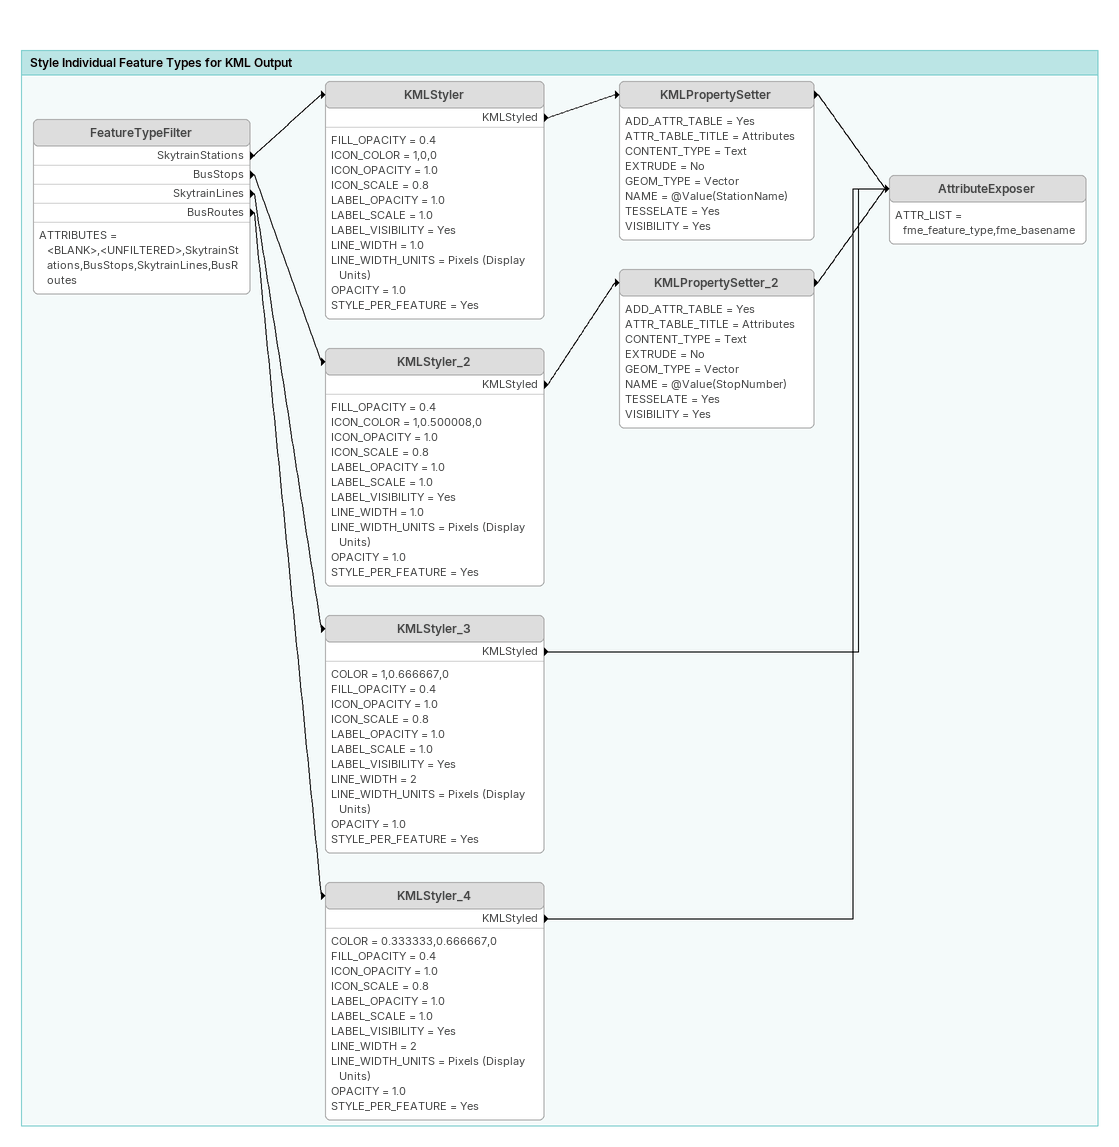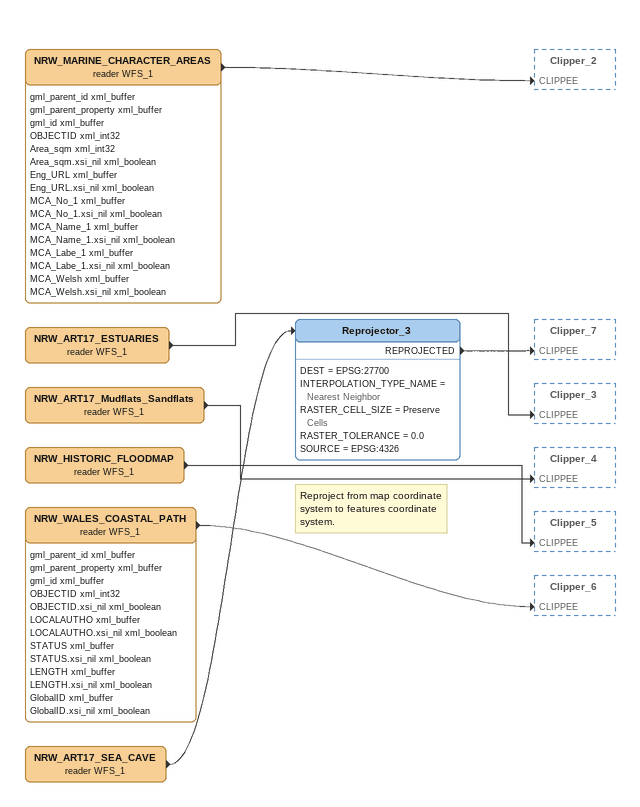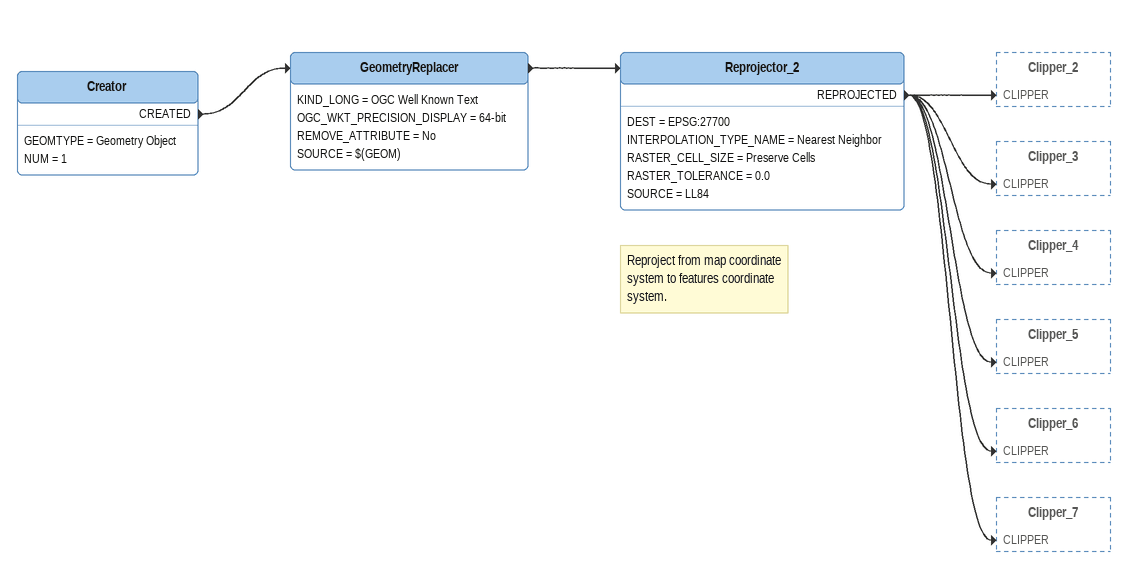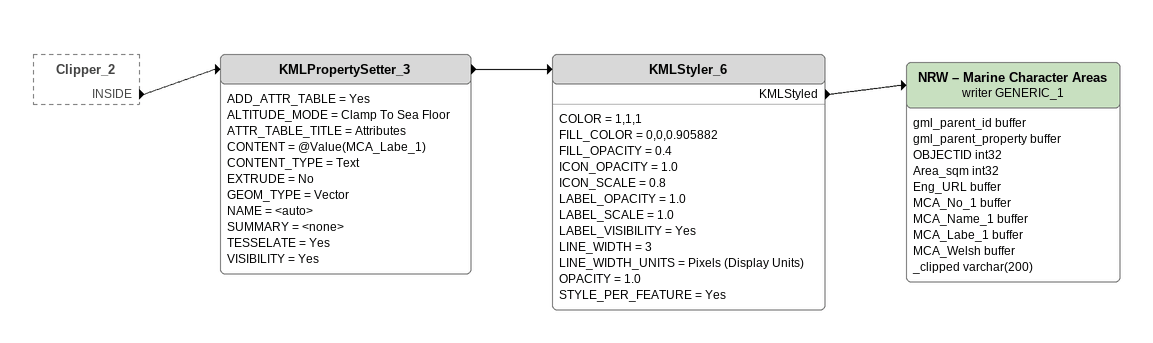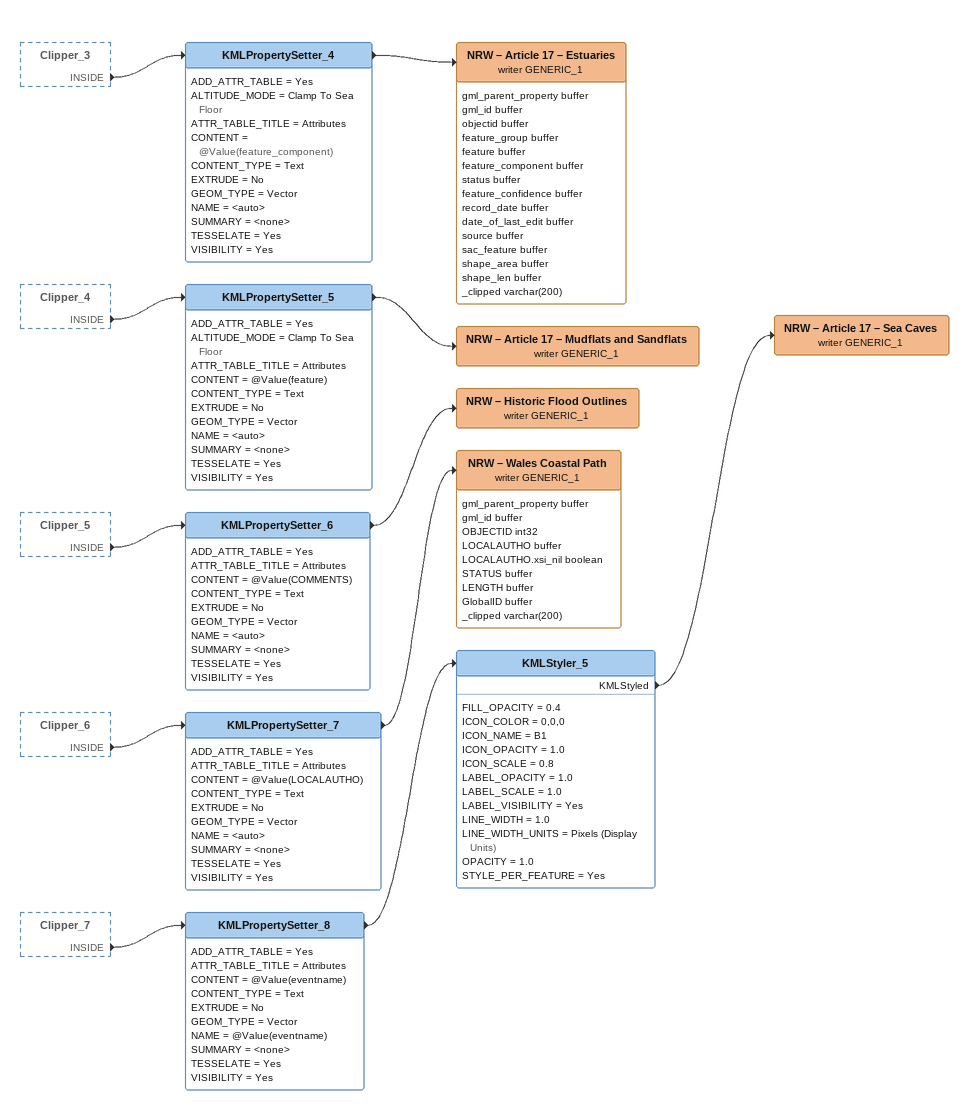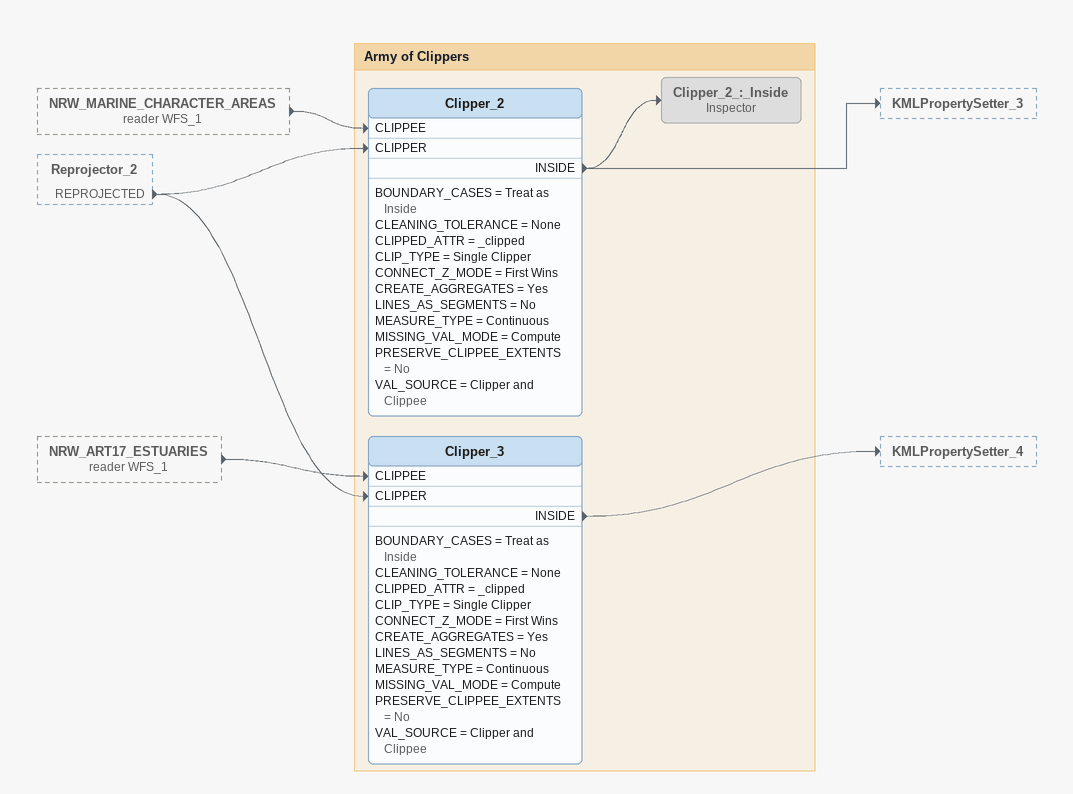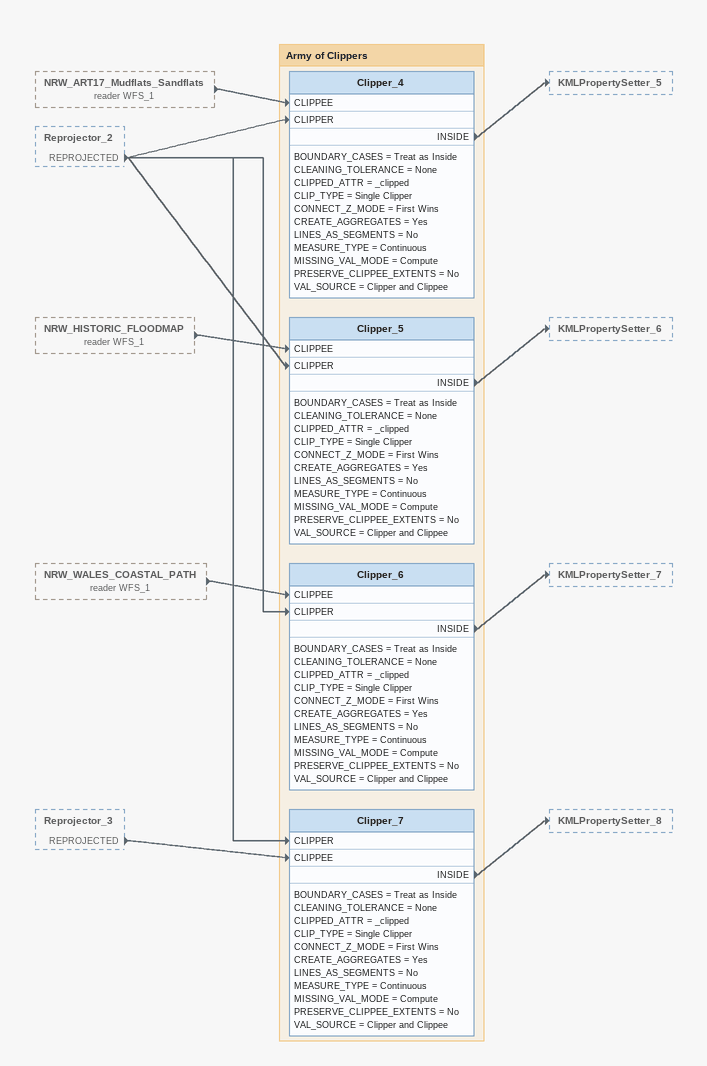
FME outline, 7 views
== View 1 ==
Bookmark: Style Individual Feature Types for KML Output
FeatureTypeFilter [off]
    ATTRIBUTES = <BLANK>,<UNFILTERED>,SkytrainStations,BusStops,SkytrainLines,BusRoutes
    SkytrainStations -> KMLStyler
    BusStops -> KMLStyler_2
    SkytrainLines -> KMLStyler_3
    BusRoutes -> KMLStyler_4
KMLStyler [off]
    FILL_OPACITY = 0.4
    ICON_COLOR = 1,0,0
    ICON_OPACITY = 1.0
    ICON_SCALE = 0.8
    LABEL_OPACITY = 1.0
    LABEL_SCALE = 1.0
    LABEL_VISIBILITY = Yes
    LINE_WIDTH = 1.0
    LINE_WIDTH_UNITS = Pixels (Display Units)
    OPACITY = 1.0
    STYLE_PER_FEATURE = Yes
    KMLStyled -> KMLPropertySetter
KMLPropertySetter [off]
    ADD_ATTR_TABLE = Yes
    ATTR_TABLE_TITLE = Attributes
    CONTENT_TYPE = Text
    EXTRUDE = No
    GEOM_TYPE = Vector
    NAME = @Value(StationName)
    TESSELATE = Yes
    VISIBILITY = Yes
    -> AttributeExposer
KMLStyler_2 [off]
    FILL_OPACITY = 0.4
    ICON_COLOR = 1,0.500008,0
    ICON_OPACITY = 1.0
    ICON_SCALE = 0.8
    LABEL_OPACITY = 1.0
    LABEL_SCALE = 1.0
    LABEL_VISIBILITY = Yes
    LINE_WIDTH = 1.0
    LINE_WIDTH_UNITS = Pixels (Display Units)
    OPACITY = 1.0
    STYLE_PER_FEATURE = Yes
    KMLStyled -> KMLPropertySetter_2
KMLPropertySetter_2 [off]
    ADD_ATTR_TABLE = Yes
    ATTR_TABLE_TITLE = Attributes
    CONTENT_TYPE = Text
    EXTRUDE = No
    GEOM_TYPE = Vector
    NAME = @Value(StopNumber)
    TESSELATE = Yes
    VISIBILITY = Yes
    -> AttributeExposer
KMLStyler_3 [off]
    COLOR = 1,0.666667,0
    FILL_OPACITY = 0.4
    ICON_OPACITY = 1.0
    ICON_SCALE = 0.8
    LABEL_OPACITY = 1.0
    LABEL_SCALE = 1.0
    LABEL_VISIBILITY = Yes
    LINE_WIDTH = 2
    LINE_WIDTH_UNITS = Pixels (Display Units)
    OPACITY = 1.0
    STYLE_PER_FEATURE = Yes
    KMLStyled -> AttributeExposer
KMLStyler_4 [off]
    COLOR = 0.333333,0.666667,0
    FILL_OPACITY = 0.4
    ICON_OPACITY = 1.0
    ICON_SCALE = 0.8
    LABEL_OPACITY = 1.0
    LABEL_SCALE = 1.0
    LABEL_VISIBILITY = Yes
    LINE_WIDTH = 2
    LINE_WIDTH_UNITS = Pixels (Display Units)
    OPACITY = 1.0
    STYLE_PER_FEATURE = Yes
    KMLStyled -> AttributeExposer
AttributeExposer [off]
    ATTR_LIST = fme_feature_type,fme_basename

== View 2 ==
NRW_MARINE_CHARACTER_AREAS (reader WFS_1)
    attributes: gml_parent_id xml_buffer, gml_parent_property xml_buffer, gml_id xml_buffer, OBJECTID xml_int32, Area_sqm xml_int32, Area_sqm.xsi_nil xml_boolean, Eng_URL xml_buffer, Eng_URL.xsi_nil xml_boolean, MCA_No_1 xml_buffer, MCA_No_1.xsi_nil xml_boolean, MCA_Name_1 xml_buffer, MCA_Name_1.xsi_nil xml_boolean, MCA_Labe_1 xml_buffer, MCA_Labe_1.xsi_nil xml_boolean, MCA_Welsh xml_buffer, MCA_Welsh.xsi_nil xml_boolean
    -> Clipper_2 [CLIPPEE]
NRW_ART17_ESTUARIES (reader WFS_1)
    -> Clipper_3 [CLIPPEE]
NRW_ART17_Mudflats_Sandflats (reader WFS_1)
    -> Clipper_4 [CLIPPEE]
NRW_HISTORIC_FLOODMAP (reader WFS_1)
    -> Clipper_5 [CLIPPEE]
NRW_WALES_COASTAL_PATH (reader WFS_1)
    attributes: gml_parent_id xml_buffer, gml_parent_property xml_buffer, gml_id xml_buffer, OBJECTID xml_int32, OBJECTID.xsi_nil xml_boolean, LOCALAUTHO xml_buffer, LOCALAUTHO.xsi_nil xml_boolean, STATUS xml_buffer, STATUS.xsi_nil xml_boolean, LENGTH xml_buffer, LENGTH.xsi_nil xml_boolean, GlobalID xml_buffer, GlobalID.xsi_nil xml_boolean
    -> Clipper_6 [CLIPPEE]
NRW_ART17_SEA_CAVE (reader WFS_1)
    -> Reprojector_3
Note: Reproject from map coordinate / system to features coordinate / system.
Reprojector_3
    DEST = EPSG:27700
    INTERPOLATION_TYPE_NAME = Nearest Neighbor
    RASTER_CELL_SIZE = Preserve Cells
    RASTER_TOLERANCE = 0.0
    SOURCE = EPSG:4326
    REPROJECTED -> Clipper_7 [CLIPPEE]

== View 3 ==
Creator
    GEOMTYPE = Geometry Object
    NUM = 1
    CREATED -> GeometryReplacer
GeometryReplacer
    KIND_LONG = OGC Well Known Text
    OGC_WKT_PRECISION_DISPLAY = 64-bit
    REMOVE_ATTRIBUTE = No
    SOURCE = $(GEOM)
    -> Reprojector_2
Note: Reproject from map coordinate / system to features coordinate / system.
Reprojector_2
    DEST = EPSG:27700
    INTERPOLATION_TYPE_NAME = Nearest Neighbor
    RASTER_CELL_SIZE = Preserve Cells
    RASTER_TOLERANCE = 0.0
    SOURCE = LL84
    REPROJECTED -> Clipper_2 [CLIPPER]
    REPROJECTED -> Clipper_3 [CLIPPER]
    REPROJECTED -> Clipper_4 [CLIPPER]
    REPROJECTED -> Clipper_5 [CLIPPER]
    REPROJECTED -> Clipper_6 [CLIPPER]
    REPROJECTED -> Clipper_7 [CLIPPER]

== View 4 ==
Clipper_2 [outside]
    INSIDE -> KMLPropertySetter_3
KMLPropertySetter_3
    ADD_ATTR_TABLE = Yes
    ALTITUDE_MODE = Clamp To Sea Floor
    ATTR_TABLE_TITLE = Attributes
    CONTENT = @Value(MCA_Labe_1)
    CONTENT_TYPE = Text
    EXTRUDE = No
    GEOM_TYPE = Vector
    NAME = <auto>
    SUMMARY = <none>
    TESSELATE = Yes
    VISIBILITY = Yes
    -> KMLStyler_6
KMLStyler_6
    COLOR = 1,1,1
    FILL_COLOR = 0,0,0.905882
    FILL_OPACITY = 0.4
    ICON_OPACITY = 1.0
    ICON_SCALE = 0.8
    LABEL_OPACITY = 1.0
    LABEL_SCALE = 1.0
    LABEL_VISIBILITY = Yes
    LINE_WIDTH = 3
    LINE_WIDTH_UNITS = Pixels (Display Units)
    OPACITY = 1.0
    STYLE_PER_FEATURE = Yes
    KMLStyled -> NRW – Marine Character Areas (writer GENERIC_1)
NRW – Marine Character Areas (writer GENERIC_1)
    attributes: gml_parent_id buffer, gml_parent_property buffer, OBJECTID int32, Area_sqm int32, Eng_URL buffer, MCA_No_1 buffer, MCA_Name_1 buffer, MCA_Labe_1 buffer, MCA_Welsh buffer, _clipped varchar(200)

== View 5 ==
Clipper_3 [outside]
    INSIDE -> KMLPropertySetter_4
Clipper_4 [outside]
    INSIDE -> KMLPropertySetter_5
Clipper_5 [outside]
    INSIDE -> KMLPropertySetter_6
Clipper_6 [outside]
    INSIDE -> KMLPropertySetter_7
Clipper_7 [outside]
    INSIDE -> KMLPropertySetter_8
KMLPropertySetter_4
    ADD_ATTR_TABLE = Yes
    ALTITUDE_MODE = Clamp To Sea Floor
    ATTR_TABLE_TITLE = Attributes
    CONTENT = @Value(feature_component)
    CONTENT_TYPE = Text
    EXTRUDE = No
    GEOM_TYPE = Vector
    NAME = <auto>
    SUMMARY = <none>
    TESSELATE = Yes
    VISIBILITY = Yes
    -> NRW – Article 17 – Estuaries (writer GENERIC_1)
NRW – Article 17 – Estuaries (writer GENERIC_1)
    attributes: gml_parent_property buffer, gml_id buffer, objectid buffer, feature_group buffer, feature buffer, feature_component buffer, status buffer, feature_confidence buffer, record_date buffer, date_of_last_edit buffer, source buffer, sac_feature buffer, shape_area buffer, shape_len buffer, _clipped varchar(200)
KMLPropertySetter_5
    ADD_ATTR_TABLE = Yes
    ALTITUDE_MODE = Clamp To Sea Floor
    ATTR_TABLE_TITLE = Attributes
    CONTENT = @Value(feature)
    CONTENT_TYPE = Text
    EXTRUDE = No
    GEOM_TYPE = Vector
    NAME = <auto>
    SUMMARY = <none>
    TESSELATE = Yes
    VISIBILITY = Yes
    -> NRW – Article 17 – Mudflats and Sandflats (writer GENERIC_1)
NRW – Article 17 – Mudflats and Sandflats (writer GENERIC_1)
KMLPropertySetter_6
    ADD_ATTR_TABLE = Yes
    ATTR_TABLE_TITLE = Attributes
    CONTENT = @Value(COMMENTS)
    CONTENT_TYPE = Text
    EXTRUDE = No
    GEOM_TYPE = Vector
    NAME = <auto>
    SUMMARY = <none>
    TESSELATE = Yes
    VISIBILITY = Yes
    -> NRW – Historic Flood Outlines (writer GENERIC_1)
NRW – Historic Flood Outlines (writer GENERIC_1)
KMLPropertySetter_7
    ADD_ATTR_TABLE = Yes
    ATTR_TABLE_TITLE = Attributes
    CONTENT = @Value(LOCALAUTHO)
    CONTENT_TYPE = Text
    EXTRUDE = No
    GEOM_TYPE = Vector
    NAME = <auto>
    SUMMARY = <none>
    TESSELATE = Yes
    VISIBILITY = Yes
    -> NRW – Wales Coastal Path (writer GENERIC_1)
NRW – Wales Coastal Path (writer GENERIC_1)
    attributes: gml_parent_property buffer, gml_id buffer, OBJECTID int32, LOCALAUTHO buffer, LOCALAUTHO.xsi_nil boolean, STATUS buffer, LENGTH buffer, GlobalID buffer, _clipped varchar(200)
KMLPropertySetter_8
    ADD_ATTR_TABLE = Yes
    ATTR_TABLE_TITLE = Attributes
    CONTENT = @Value(eventname)
    CONTENT_TYPE = Text
    EXTRUDE = No
    GEOM_TYPE = Vector
    NAME = @Value(eventname)
    SUMMARY = <none>
    TESSELATE = Yes
    VISIBILITY = Yes
    -> KMLStyler_5
KMLStyler_5
    FILL_OPACITY = 0.4
    ICON_COLOR = 0,0,0
    ICON_NAME = B1
    ICON_OPACITY = 1.0
    ICON_SCALE = 0.8
    LABEL_OPACITY = 1.0
    LABEL_SCALE = 1.0
    LABEL_VISIBILITY = Yes
    LINE_WIDTH = 1.0
    LINE_WIDTH_UNITS = Pixels (Display Units)
    OPACITY = 1.0
    STYLE_PER_FEATURE = Yes
    KMLStyled -> NRW – Article 17 – Sea Caves (writer GENERIC_1)
NRW – Article 17 – Sea Caves (writer GENERIC_1)

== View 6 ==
NRW_MARINE_CHARACTER_AREAS (reader WFS_1) [outside]
    -> Clipper_2 [CLIPPEE]
Reprojector_2 [outside]
    REPROJECTED -> Clipper_2 [CLIPPER]
    REPROJECTED -> Clipper_3 [CLIPPER]
NRW_ART17_ESTUARIES (reader WFS_1) [outside]
    -> Clipper_3 [CLIPPEE]

Bookmark: Army of Clippers
Clipper_2
    BOUNDARY_CASES = Treat as Inside
    CLEANING_TOLERANCE = None
    CLIPPED_ATTR = _clipped
    CLIP_TYPE = Single Clipper
    CONNECT_Z_MODE = First Wins
    CREATE_AGGREGATES = Yes
    LINES_AS_SEGMENTS = No
    MEASURE_TYPE = Continuous
    MISSING_VAL_MODE = Compute
    PRESERVE_CLIPPEE_EXTENTS = No
    VAL_SOURCE = Clipper and Clippee
    INSIDE -> KMLPropertySetter_3
    INSIDE -> Clipper_2_:_Inside
Clipper_2_:_Inside: Inspector [off]
Clipper_3
    BOUNDARY_CASES = Treat as Inside
    CLEANING_TOLERANCE = None
    CLIPPED_ATTR = _clipped
    CLIP_TYPE = Single Clipper
    CONNECT_Z_MODE = First Wins
    CREATE_AGGREGATES = Yes
    LINES_AS_SEGMENTS = No
    MEASURE_TYPE = Continuous
    MISSING_VAL_MODE = Compute
    PRESERVE_CLIPPEE_EXTENTS = No
    VAL_SOURCE = Clipper and Clippee
    INSIDE -> KMLPropertySetter_4

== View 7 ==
NRW_ART17_Mudflats_Sandflats (reader WFS_1) [outside]
    -> Clipper_4 [CLIPPEE]
Reprojector_2 [outside]
    REPROJECTED -> Clipper_4 [CLIPPER]
    REPROJECTED -> Clipper_5 [CLIPPER]
    REPROJECTED -> Clipper_6 [CLIPPER]
    REPROJECTED -> Clipper_7 [CLIPPER]
NRW_HISTORIC_FLOODMAP (reader WFS_1) [outside]
    -> Clipper_5 [CLIPPEE]
NRW_WALES_COASTAL_PATH (reader WFS_1) [outside]
    -> Clipper_6 [CLIPPEE]
Reprojector_3 [outside]
    REPROJECTED -> Clipper_7 [CLIPPEE]

Bookmark: Army of Clippers
Clipper_4
    BOUNDARY_CASES = Treat as Inside
    CLEANING_TOLERANCE = None
    CLIPPED_ATTR = _clipped
    CLIP_TYPE = Single Clipper
    CONNECT_Z_MODE = First Wins
    CREATE_AGGREGATES = Yes
    LINES_AS_SEGMENTS = No
    MEASURE_TYPE = Continuous
    MISSING_VAL_MODE = Compute
    PRESERVE_CLIPPEE_EXTENTS = No
    VAL_SOURCE = Clipper and Clippee
    INSIDE -> KMLPropertySetter_5
Clipper_5
    BOUNDARY_CASES = Treat as Inside
    CLEANING_TOLERANCE = None
    CLIPPED_ATTR = _clipped
    CLIP_TYPE = Single Clipper
    CONNECT_Z_MODE = First Wins
    CREATE_AGGREGATES = Yes
    LINES_AS_SEGMENTS = No
    MEASURE_TYPE = Continuous
    MISSING_VAL_MODE = Compute
    PRESERVE_CLIPPEE_EXTENTS = No
    VAL_SOURCE = Clipper and Clippee
    INSIDE -> KMLPropertySetter_6
Clipper_6
    BOUNDARY_CASES = Treat as Inside
    CLEANING_TOLERANCE = None
    CLIPPED_ATTR = _clipped
    CLIP_TYPE = Single Clipper
    CONNECT_Z_MODE = First Wins
    CREATE_AGGREGATES = Yes
    LINES_AS_SEGMENTS = No
    MEASURE_TYPE = Continuous
    MISSING_VAL_MODE = Compute
    PRESERVE_CLIPPEE_EXTENTS = No
    VAL_SOURCE = Clipper and Clippee
    INSIDE -> KMLPropertySetter_7
Clipper_7
    BOUNDARY_CASES = Treat as Inside
    CLEANING_TOLERANCE = None
    CLIPPED_ATTR = _clipped
    CLIP_TYPE = Single Clipper
    CONNECT_Z_MODE = First Wins
    CREATE_AGGREGATES = Yes
    LINES_AS_SEGMENTS = No
    MEASURE_TYPE = Continuous
    MISSING_VAL_MODE = Compute
    PRESERVE_CLIPPEE_EXTENTS = No
    VAL_SOURCE = Clipper and Clippee
    INSIDE -> KMLPropertySetter_8
